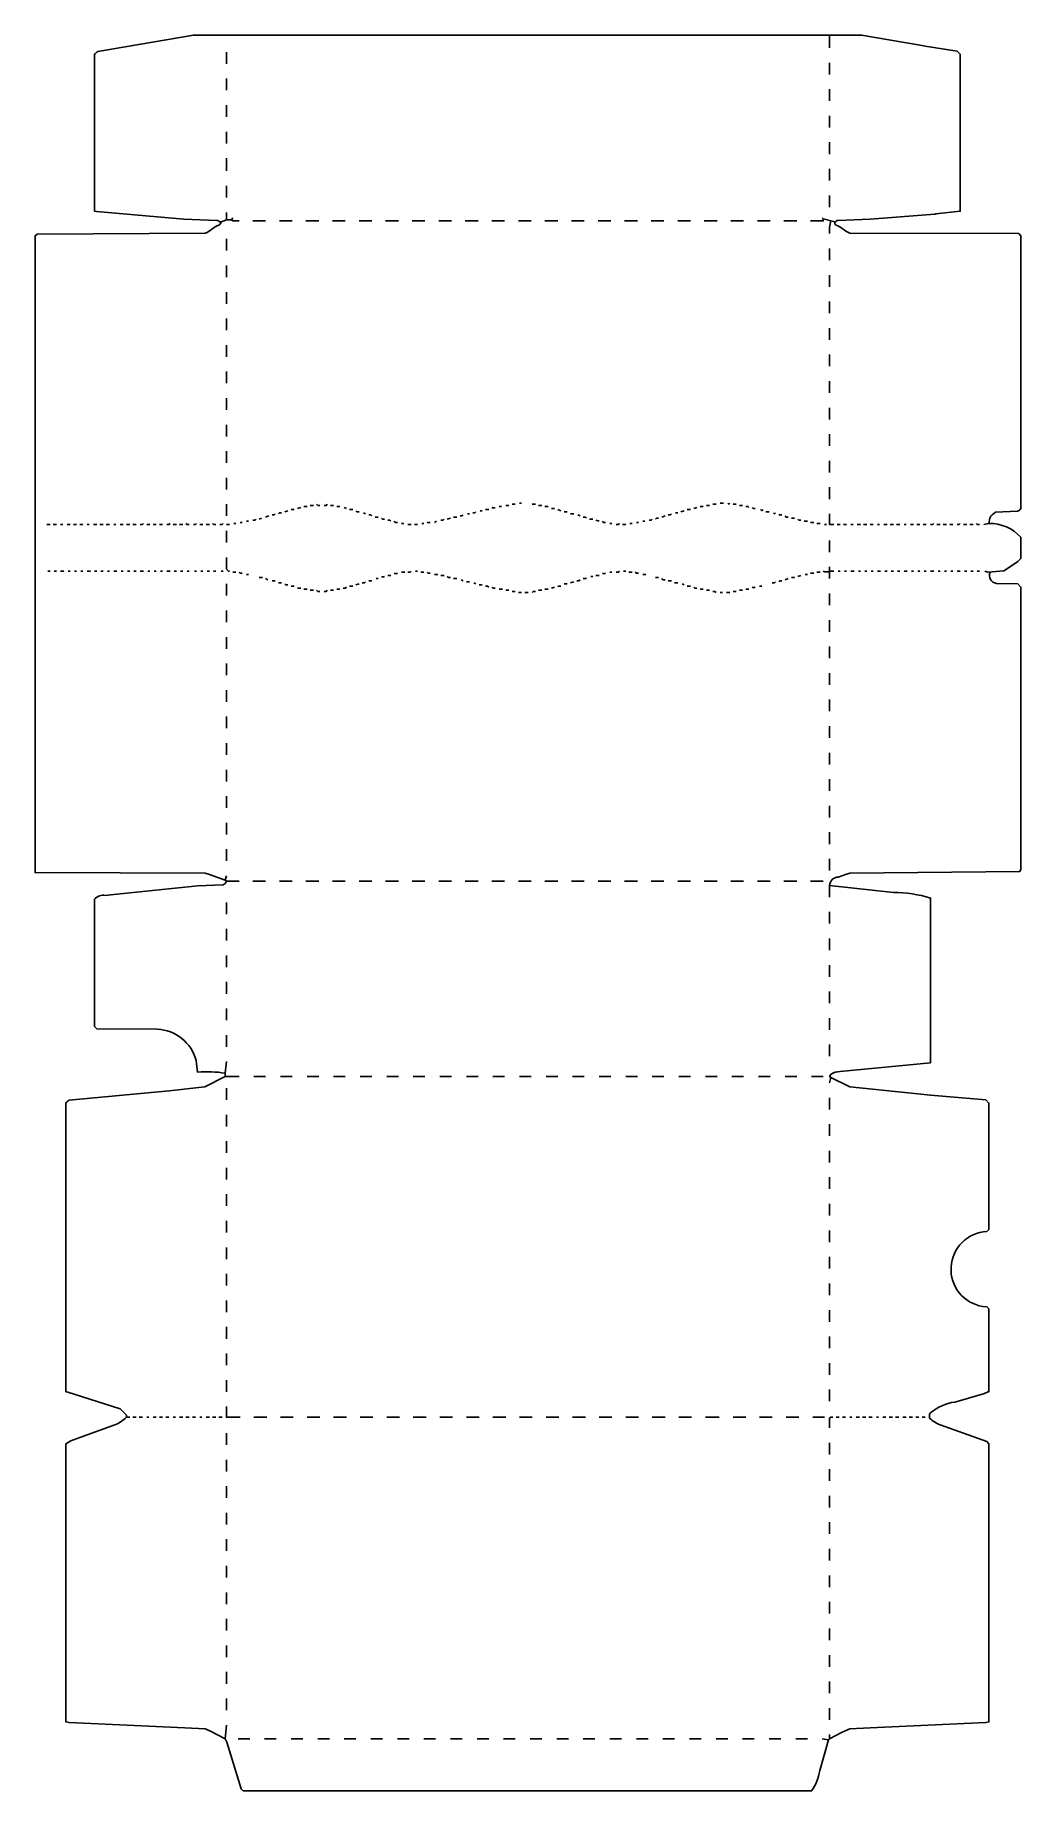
# Model space of a CAD drawing. Extents: x 48 to 976, y 85 to 1739.
import ezdxf

# ---------------------------------------------------------------- set-up
doc = ezdxf.new("R2010")
doc.units = 0
doc.layers.get('0').update_dxf_attribs({"linetype": 'CONTINUOUS'})

msp = doc.modelspace()

# ---------------------------------------------------------------- linework, layer by layer
at = {"color": 250, "linetype": 'CONTINUOUS'}
for points in [[(789, 1567), (790, 1566), (801, 1563, -0.138849), (804.015593, 1564.516632), (833.984407, 1565.483368), (894.962069, 1570.455172), (896.035294, 1570.541176), (919, 1573), (919, 1721), (916, 1724), (885.932432, 1728.594595), (881.067568, 1729.405405), (826, 1739), (197, 1739), (107.076923, 1723.615385, 0.096907), (104, 1721), (104, 1573), (105.9, 1572.7), (187.962069, 1565.544828), (218.984407, 1564.516632, -0.141558), (222, 1563, 0.119352), (227.1, 1564.8), (228, 1565), (233, 1565), (234, 1564), (240, 1564)], [(240, 942), (228, 942), (227, 943), (212.1, 948.3), (207.996914, 949.503125), (48, 950), (48, 1550), (50.003125, 1551.503164), (207.996875, 1552.496836), (209.9, 1553.2), (214, 1556, -0.074103), (221, 1560, 0.205258), (223, 1563)], [(796, 1552, -0.094028), (797, 1564)], [(946, 1279), (946.8, 1284.1, -0.130725), (952.021649, 1289.523711), (972.978351, 1290.476289, 0.111162), (976, 1293), (976, 1550), (974, 1552), (815.003105, 1552.496856, -0.077838), (807.846154, 1556.769231, 0.072242), (802, 1560), (801, 1561), (801, 1563)], [(942, 1234), (945, 1233), (949.037931, 1233.544828), (959.962069, 1234.455172), (971.9, 1242.2), (973, 1243), (976, 1246), (976, 1266, 0.209703), (946, 1279), (941, 1278)], [(796, 927), (796, 938, -0.425823), (804.1, 945.7), (810.9, 948.3), (815.003086, 949.503125), (974.987502, 950.999844), (975.3, 951.9), (976, 953), (976, 1219), (973, 1222), (953.022624, 1222.475113, -0.502066), (947, 1233)], [(227, 761, 0.067265), (201, 762), (199.615385, 772.923077, 0.327033), (162.99153, 802.508767), (106, 803), (104, 805), (104, 925, -0.283686), (114.04878, 928.560976), (121.95122, 929.439024), (201.019169, 937.520767), (224.980831, 938.479233, 0.265654), (228, 942), (227, 943), (228, 947)], [(796, 752), (797, 757), (796, 758), (797, 760, -0.166412), (806.040984, 762.54918), (891, 771), (891, 926, 0.074565), (856.04878, 931.439024), (796, 938)], [(137, 437), (134, 437), (134, 439), (128, 445), (78.8, 460.6), (77, 461), (77, 733, -0.083525), (80.040984, 735.54918), (174.044554, 744.554455), (207.911765, 748.352941), (227, 758), (240, 758)], [(789, 134), (795, 133), (796, 134), (807.9, 140.2), (815.024862, 143.527624), (834.019169, 144.520767), (942.959016, 149.45082), (946, 150), (946, 412), (944, 414), (899.9, 429.8, -0.077654), (890, 436), (890, 440), (891, 441, -0.144183), (913.9, 451.3), (941.911765, 459.352941, -0.127541), (946, 461), (946, 539), (944, 541), (940.076923, 541.384615, -0.899968), (944, 612), (945, 613), (946, 614), (946, 733), (943, 736), (890.959016, 740.54918), (869.955446, 742.554455), (815.088235, 748.352941), (797, 757)], [(227, 134), (213.1, 141.2), (207.975138, 143.527624), (188.980831, 144.520767), (80.040984, 149.45082), (78.9, 149.7), (77, 150), (77, 412, -0.084645), (90.1, 417.8), (123.1, 429.8, 0.09912), (134, 437)], [(228, 147), (227, 134), (228.6, 130.8), (242, 87), (244, 85), (779, 85, 0.114758), (786.7, 104.1), (795, 133), (796, 134), (796, 138)]]:
    msp.add_lwpolyline(points, format="xyb", dxfattribs=at)
for points in [[(796, 1727), (796, 1739)], [(228, 1712), (228, 1723)], [(796, 1702), (796, 1713)], [(228, 1687), (228, 1698)], [(796, 1677), (796, 1688)], [(228, 1662), (228, 1673)], [(796, 1652), (796, 1663)], [(228, 1637), (228, 1648)], [(796, 1627), (796, 1638)], [(228, 1611), (228, 1623)], [(796, 1602), (796, 1613)], [(228, 1586), (228, 1597)], [(796, 1577), (796, 1588)], [(228, 1565), (228, 1572)], [(228, 1536), (228, 1547)], [(228, 1511), (228, 1522)], [(796, 1527), (796, 1538)], [(796, 1502), (796, 1513)], [(228, 1486), (228, 1497)], [(796, 1477), (796, 1488)], [(228, 1461), (228, 1472)], [(796, 1452), (796, 1463)], [(228, 1436), (228, 1447)], [(796, 1427), (796, 1438)], [(228, 1411), (228, 1422)], [(796, 1402), (796, 1413)], [(228, 1386), (228, 1397)], [(796, 1377), (796, 1388)], [(228, 1361), (228, 1372)], [(796, 1352), (796, 1363)], [(228, 1336), (228, 1347)], [(796, 1327), (796, 1338)], [(228, 1311), (228, 1322)], [(796, 1302), (796, 1313)], [(228, 1286), (228, 1297)], [(289, 1292), (292, 1292)], [(301, 1295), (304, 1295)], [(307, 1296), (310, 1296)], [(326, 1296), (329, 1296)], [(332, 1295), (335, 1295)], [(467, 1291), (469, 1291)], [(485, 1295), (487, 1295)], [(491, 1296), (494, 1296)], [(497, 1297), (500, 1297)], [(504, 1298), (506, 1298)], [(516, 1297), (519, 1297)], [(522, 1296), (525, 1296)], [(528, 1295), (531, 1295)], [(662, 1292), (665, 1292)], [(674, 1295), (677, 1295)], [(680, 1296), (683, 1296)], [(693, 1298), (696, 1298)], [(705, 1297), (708, 1297)], [(59, 1278), (62, 1278)], [(72, 1278), (74, 1278)], [(78, 1278), (81, 1278)], [(84, 1278), (87, 1278)], [(97, 1278), (99, 1278)], [(103, 1278), (106, 1278)], [(109, 1278), (112, 1278)], [(122, 1278), (124, 1278)], [(128, 1278), (131, 1278)], [(134, 1278), (137, 1278)], [(153, 1278), (156, 1278)], [(159, 1278), (162, 1278)], [(178, 1278), (181, 1278)], [(184, 1278), (187, 1278)], [(203, 1278), (206, 1278)], [(235, 1279), (237, 1279)], [(241, 1280), (243, 1280)], [(247, 1281), (249, 1281)], [(393, 1279), (395, 1279)], [(412, 1279), (414, 1279)], [(442, 1285), (445, 1285)], [(455, 1288), (457, 1288)], [(546, 1290), (549, 1290)], [(567, 1284), (566, 1285), (564, 1285)], [(589, 1279), (591, 1279)], [(608, 1279), (610, 1279)], [(614, 1280), (616, 1280)], [(620, 1281), (622, 1281)], [(651, 1289), (653, 1289)], [(736, 1290), (739, 1290)], [(748, 1287), (751, 1287)], [(760, 1284), (763, 1284)], [(772, 1281), (775, 1281)], [(800, 1278), (796, 1278), (796, 1288)], [(803, 1278), (806, 1278)], [(816, 1278), (818, 1278)], [(822, 1278), (825, 1278)], [(828, 1278), (831, 1278)], [(841, 1278), (843, 1278)], [(847, 1278), (850, 1278)], [(853, 1278), (856, 1278)], [(866, 1278), (868, 1278)], [(872, 1278), (875, 1278)], [(878, 1278), (881, 1278)], [(897, 1278), (900, 1278)], [(903, 1278), (906, 1278)], [(922, 1278), (925, 1278)], [(228, 1261), (228, 1272)], [(796, 1252), (796, 1263)], [(60, 1234), (62, 1234)], [(66, 1234), (68, 1234)], [(72, 1234), (75, 1234)], [(79, 1234), (81, 1234)], [(85, 1234), (87, 1234)], [(91, 1234), (93, 1234)], [(97, 1234), (100, 1234)], [(104, 1234), (106, 1234)], [(110, 1234), (112, 1234)], [(116, 1234), (118, 1234)], [(122, 1234), (125, 1234)], [(129, 1234), (131, 1234)], [(135, 1234), (137, 1234)], [(141, 1234), (143, 1234)], [(147, 1234), (150, 1234)], [(154, 1234), (156, 1234)], [(160, 1234), (162, 1234)], [(166, 1234), (168, 1234)], [(172, 1234), (175, 1234)], [(179, 1234), (181, 1234)], [(185, 1234), (187, 1234)], [(191, 1234), (193, 1234)], [(198, 1234), (200, 1234)], [(204, 1234), (206, 1234)], [(210, 1234), (212, 1234)], [(216, 1234), (218, 1234)], [(223, 1234), (225, 1234)], [(247, 1231), (249, 1231)], [(259, 1228), (262, 1228)], [(271, 1225), (274, 1225)], [(369, 1227), (371, 1227)], [(393, 1233), (396, 1233)], [(406, 1234), (408, 1234)], [(424, 1231), (427, 1231)], [(430, 1230), (433, 1230)], [(442, 1227), (445, 1227)], [(564, 1227), (567, 1227)], [(571, 1229), (573, 1229)], [(589, 1233), (591, 1233)], [(602, 1234), (604, 1234)], [(620, 1231), (623, 1231)], [(632, 1228), (635, 1228)], [(644, 1225), (647, 1225)], [(760, 1228), (763, 1228)], [(773, 1231), (775, 1231)], [(778, 1232), (781, 1232)], [(796, 1227), (796, 1234), (796, 1238)], [(804, 1234), (806, 1234)], [(810, 1234), (812, 1234)], [(816, 1234), (819, 1234)], [(823, 1234), (825, 1234)], [(829, 1234), (831, 1234)], [(835, 1234), (837, 1234)], [(841, 1234), (844, 1234)], [(848, 1234), (850, 1234)], [(854, 1234), (856, 1234)], [(860, 1234), (862, 1234)], [(866, 1234), (869, 1234)], [(873, 1234), (875, 1234)], [(879, 1234), (881, 1234)], [(885, 1234), (887, 1234)], [(891, 1234), (894, 1234)], [(898, 1234), (900, 1234)], [(904, 1234), (906, 1234)], [(910, 1234), (912, 1234)], [(916, 1234), (919, 1234)], [(923, 1234), (925, 1234)], [(929, 1234), (931, 1234)], [(935, 1234), (937, 1234)], [(228, 1211), (228, 1222)], [(277, 1223), (280, 1223)], [(289, 1220), (292, 1220)], [(301, 1217), (304, 1217)], [(307, 1216), (310, 1216)], [(326, 1216), (329, 1216)], [(332, 1217), (335, 1217)], [(344, 1220), (347, 1220)], [(485, 1217), (488, 1217)], [(491, 1216), (494, 1216)], [(497, 1215), (500, 1215)], [(522, 1216), (525, 1216)], [(528, 1217), (531, 1217)], [(540, 1220), (543, 1220)], [(546, 1222), (549, 1222)], [(662, 1220), (665, 1220)], [(674, 1217), (677, 1217)], [(680, 1216), (683, 1216)], [(693, 1214), (695, 1214)], [(705, 1215), (708, 1215)], [(711, 1216), (714, 1216)], [(730, 1220), (732, 1220)], [(796, 1202), (796, 1213)], [(228, 1186), (228, 1197)], [(796, 1177), (796, 1188)], [(228, 1161), (228, 1172)], [(796, 1152), (796, 1163)], [(228, 1136), (228, 1147)], [(796, 1127), (796, 1138)], [(228, 1111), (228, 1122)], [(796, 1102), (796, 1113)], [(228, 1086), (228, 1097)], [(796, 1077), (796, 1088)], [(228, 1061), (228, 1072)], [(796, 1052), (796, 1063)], [(228, 1036), (228, 1047)], [(796, 1027), (796, 1038)], [(228, 1011), (228, 1022)], [(796, 1002), (796, 1013)], [(228, 986), (228, 997)], [(796, 977), (796, 988)], [(228, 961), (228, 972)], [(796, 952), (796, 963)], [(228, 911), (228, 922)], [(796, 902), (796, 913)], [(228, 886), (228, 897)], [(796, 877), (796, 888)], [(228, 861), (228, 872)], [(796, 852), (796, 863)], [(228, 836), (228, 847)], [(796, 827), (796, 838)], [(228, 811), (228, 822)], [(796, 802), (796, 813)], [(228, 786), (228, 797)], [(796, 777), (796, 788)], [(227, 758), (227, 761), (228, 772)], [(228, 736), (228, 747)], [(254, 758), (265, 758)], [(279, 758), (290, 758)], [(304, 758), (315, 758)], [(329, 758), (340, 758)], [(354, 758), (365, 758)], [(379, 758), (390, 758)], [(404, 758), (415, 758)], [(429, 758), (440, 758)], [(454, 758), (465, 758)], [(479, 758), (490, 758)], [(504, 758), (515, 758)], [(529, 758), (540, 758)], [(554, 758), (565, 758)], [(579, 758), (590, 758)], [(604, 758), (615, 758)], [(629, 758), (640, 758)], [(654, 758), (665, 758)], [(679, 758), (690, 758)], [(704, 758), (715, 758)], [(729, 758), (740, 758)], [(754, 758), (765, 758)], [(779, 758), (790, 758)], [(796, 727), (796, 738)], [(228, 711), (228, 722)], [(796, 702), (796, 713)], [(228, 686), (228, 697)], [(796, 677), (796, 688)], [(228, 661), (228, 672)], [(796, 652), (796, 663)], [(228, 636), (228, 647)], [(796, 627), (796, 638)], [(228, 611), (228, 622)], [(796, 602), (796, 613)], [(228, 586), (228, 597)], [(796, 577), (796, 588)], [(228, 561), (228, 572)], [(796, 552), (796, 563)], [(228, 536), (228, 547)], [(796, 527), (796, 538)], [(228, 511), (228, 522)], [(796, 502), (796, 513)], [(228, 486), (228, 497)], [(796, 477), (796, 488)], [(228, 461), (228, 472)], [(241, 437), (228, 437), (228, 447)], [(796, 452), (796, 463)], [(140, 437), (143, 437)], [(153, 437), (155, 437)], [(159, 437), (162, 437)], [(165, 437), (168, 437)], [(178, 437), (180, 437)], [(184, 437), (187, 437)], [(190, 437), (193, 437)], [(203, 437), (205, 437)], [(209, 437), (212, 437)], [(215, 437), (218, 437)], [(254, 437), (266, 437)], [(279, 437), (291, 437)], [(304, 437), (316, 437)], [(329, 437), (341, 437)], [(354, 437), (366, 437)], [(379, 437), (391, 437)], [(404, 437), (416, 437)], [(429, 437), (441, 437)], [(454, 437), (466, 437)], [(479, 437), (491, 437)], [(504, 437), (516, 437)], [(529, 437), (541, 437)], [(554, 437), (566, 437)], [(579, 437), (591, 437)], [(604, 437), (616, 437)], [(629, 437), (641, 437)], [(654, 437), (666, 437)], [(679, 437), (692, 437)], [(705, 437), (717, 437)], [(730, 437), (742, 437)], [(755, 437), (767, 437)], [(780, 437), (791, 437)], [(796, 427), (796, 436), (797, 437), (799, 437)], [(802, 437), (805, 437)], [(815, 437), (817, 437)], [(821, 437), (824, 437)], [(827, 437), (830, 437)], [(840, 437), (842, 437)], [(846, 437), (849, 437)], [(852, 437), (855, 437)], [(865, 437), (868, 437)], [(871, 437), (874, 437)], [(877, 437), (880, 437)], [(228, 411), (228, 422)], [(228, 386), (228, 397)], [(796, 402), (796, 413)], [(796, 377), (796, 388)], [(228, 361), (228, 372)], [(796, 352), (796, 363)], [(228, 336), (228, 347)], [(796, 327), (796, 338)], [(228, 311), (228, 322)], [(796, 302), (796, 313)], [(228, 286), (228, 297)], [(796, 277), (796, 288)], [(228, 261), (228, 272)], [(796, 252), (796, 263)], [(228, 236), (228, 247)], [(796, 227), (796, 238)], [(228, 211), (228, 222)], [(796, 202), (796, 213)], [(228, 186), (228, 197)], [(796, 177), (796, 188)], [(228, 161), (228, 172)], [(796, 152), (796, 163)], [(239, 134), (250, 134)], [(264, 134), (275, 134)], [(289, 134), (300, 134)], [(314, 134), (325, 134)], [(339, 134), (350, 134)], [(364, 134), (375, 134)], [(389, 134), (400, 134)], [(414, 134), (425, 134)], [(439, 134), (450, 134)], [(464, 134), (475, 134)], [(489, 134), (500, 134)], [(514, 134), (525, 134)], [(539, 134), (550, 134)], [(564, 134), (575, 134)], [(589, 134), (600, 134)], [(614, 134), (625, 134)], [(639, 134), (650, 134)], [(664, 134), (675, 134)], [(689, 134), (700, 134)], [(714, 134), (725, 134)], [(739, 134), (750, 134)], [(764, 134), (775, 134)]]:
    msp.add_lwpolyline(points, dxfattribs=at)
at = {"color": 251, "linetype": 'CONTINUOUS'}
for points in [[(233, 1565), (234, 1567)], [(253, 1564), (265, 1564)], [(278, 1564), (290, 1564)], [(303, 1564), (315, 1564)], [(328, 1564), (340, 1564)], [(353, 1564), (365, 1564)], [(378, 1564), (390, 1564)], [(403, 1564), (415, 1564)], [(428, 1564), (440, 1564)], [(453, 1564), (465, 1564)], [(478, 1564), (490, 1564)], [(503, 1564), (515, 1564)], [(528, 1564), (540, 1564)], [(553, 1564), (565, 1564)], [(578, 1564), (590, 1564)], [(603, 1564), (615, 1564)], [(628, 1564), (640, 1564)], [(653, 1564), (665, 1564)], [(678, 1564), (690, 1564)], [(703, 1564), (715, 1564)], [(728, 1564), (740, 1564)], [(753, 1564), (765, 1564)], [(778, 1564), (790, 1564), (790, 1566)], [(295, 1293), (298, 1294)], [(341, 1293), (339, 1294)], [(353, 1290), (351, 1290), (350, 1291)], [(472, 1292), (475, 1292)], [(534, 1293), (537, 1293)], [(543, 1291), (540, 1292)], [(668, 1293), (671, 1294)], [(700, 1298), (701, 1297), (702, 1298)], [(726, 1293), (724, 1293), (723, 1294)], [(731, 1292), (732, 1291), (733, 1292)], [(253, 1282), (255, 1282), (256, 1283)], [(259, 1283), (261, 1284)], [(265, 1285), (268, 1286)], [(359, 1288), (357, 1289)], [(377, 1283), (375, 1283), (374, 1284)], [(389, 1280), (387, 1280), (386, 1281)], [(424, 1280), (426, 1281)], [(552, 1288), (555, 1288)], [(570, 1283), (573, 1283)], [(579, 1281), (576, 1282)], [(585, 1280), (583, 1280), (582, 1281)], [(626, 1282), (628, 1282), (629, 1283)], [(743, 1289), (744, 1288), (745, 1289)], [(769, 1282), (767, 1282), (766, 1283)], [(791, 1278), (793, 1278)], [(267, 1226), (265, 1227)], [(420, 1232), (418, 1232), (417, 1233)], [(439, 1228), (437, 1228), (436, 1229)], [(451, 1225), (449, 1226)], [(552, 1223), (555, 1224)], [(742, 1223), (744, 1223), (745, 1224)], [(295, 1218), (298, 1218)], [(338, 1218), (340, 1218), (341, 1219)], [(350, 1221), (353, 1222)], [(463, 1222), (461, 1223)], [(481, 1218), (479, 1218), (478, 1219)], [(503, 1214), (506, 1214)], [(534, 1218), (537, 1219)], [(659, 1221), (657, 1222)], [(699, 1214), (702, 1214)], [(717, 1217), (720, 1217)], [(253, 942), (265, 942)], [(278, 942), (290, 942)], [(303, 942), (315, 942)], [(328, 942), (340, 942)], [(353, 942), (365, 942)], [(378, 942), (390, 942)], [(403, 942), (415, 942)], [(428, 942), (440, 942)], [(453, 942), (465, 942)], [(478, 942), (490, 942)], [(503, 942), (515, 942)], [(528, 942), (540, 942)], [(553, 942), (565, 942)], [(578, 942), (590, 942)], [(603, 942), (615, 942)], [(628, 942), (640, 942)], [(653, 942), (665, 942)], [(678, 942), (690, 942)], [(703, 942), (715, 942)], [(728, 942), (740, 942)], [(753, 942), (765, 942)], [(778, 942), (790, 942)]]:
    msp.add_lwpolyline(points, dxfattribs=at)
at = {"color": 37, "linetype": 'CONTINUOUS'}
for points in [[(283, 1290), (286, 1291)], [(65, 1278), (68, 1278)], [(90, 1278), (93, 1278)], [(115, 1278), (118, 1278)], [(140, 1278), (143, 1278)], [(165, 1278), (168, 1278)], [(228, 1278), (231, 1278)], [(368, 1285), (371, 1285)], [(436, 1283), (439, 1284)], [(460, 1289), (462, 1289), (463, 1290)], [(638, 1285), (641, 1286)], [(809, 1278), (812, 1278)], [(834, 1278), (837, 1278)], [(859, 1278), (862, 1278)], [(884, 1278), (887, 1278)], [(909, 1278), (912, 1278)], [(243, 1232), (241, 1232), (240, 1233)], [(356, 1223), (358, 1223), (359, 1224)], [(558, 1225), (560, 1225), (561, 1226)], [(576, 1230), (579, 1230)], [(616, 1232), (614, 1232), (613, 1233)], [(641, 1226), (639, 1226), (638, 1227)], [(754, 1226), (757, 1227)], [(466, 1221), (469, 1221)], [(509, 1214), (512, 1214)]]:
    msp.add_lwpolyline(points, dxfattribs=at)
at = {"color": 252, "linetype": 'CONTINUOUS'}
for points in [[(316, 1296), (314, 1296), (313, 1297)], [(320, 1296), (322, 1296), (323, 1297)], [(399, 1278), (402, 1278)], [(595, 1278), (597, 1278), (598, 1279)], [(399, 1233), (401, 1233), (402, 1234)], [(595, 1233), (597, 1233), (598, 1234)], [(316, 1215), (314, 1215), (313, 1216)], [(320, 1215), (322, 1215), (323, 1216)]]:
    msp.add_lwpolyline(points, dxfattribs=at)
at = {"color": 197, "linetype": 'CONTINUOUS'}
for points in [[(344, 1292), (347, 1292)], [(656, 1290), (659, 1291)], [(686, 1297), (689, 1297)], [(601, 1278), (604, 1278)], [(757, 1285), (755, 1285), (754, 1286)], [(784, 1279), (787, 1279)], [(380, 1230), (383, 1230)], [(286, 1221), (284, 1221), (283, 1222)], [(671, 1218), (669, 1218), (668, 1219)], [(883, 437), (886, 437)]]:
    msp.add_lwpolyline(points, dxfattribs=at)
at = {"color": 251, "linetype": 'CONTINUOUS'}
for points in [[(478, 1294, 0.258429), (481, 1294)], [(417, 1280, 0.258429), (420, 1280)], [(374, 1229, 0.258429), (377, 1229)], [(386, 1232, 0.258429), (389, 1232)], [(582, 1232, 0.258429), (585, 1232)], [(723, 1219, 0.258429), (726, 1219)]]:
    msp.add_lwpolyline(points, format="xyb", dxfattribs=at)
at = {"color": 27, "linetype": 'CONTINUOUS'}
for points in [[(711, 1296), (714, 1296)], [(720, 1294), (719, 1295), (717, 1295)], [(193, 1278), (191, 1278), (190, 1279)], [(209, 1278), (212, 1278)], [(218, 1278), (216, 1278), (215, 1279)], [(365, 1286), (364, 1287), (362, 1287)], [(383, 1281), (382, 1282), (380, 1282)], [(430, 1282), (432, 1282), (433, 1283)], [(448, 1286), (450, 1286), (451, 1287)], [(644, 1287), (646, 1287), (647, 1288)], [(778, 1280), (781, 1280)], [(928, 1278), (931, 1278)], [(937, 1278), (935, 1278), (934, 1279)], [(234, 1233), (237, 1233)], [(362, 1225), (365, 1225)], [(454, 1224), (457, 1224)], [(607, 1233), (610, 1233)], [(784, 1233), (787, 1233)], [(475, 1219), (474, 1220), (472, 1220)], [(650, 1223), (653, 1223)], [(689, 1214), (688, 1215), (686, 1215)], [(146, 437), (149, 437)], [(171, 437), (174, 437)], [(196, 437), (199, 437)], [(221, 437), (224, 437)], [(808, 437), (811, 437)], [(833, 437), (836, 437)], [(858, 437), (861, 437)]]:
    msp.add_lwpolyline(points, dxfattribs=at)
at = {"color": 237, "linetype": 'CONTINUOUS'}
for points in [[(147, 1278), (149, 1278), (150, 1279)], [(172, 1278), (174, 1278), (175, 1279)], [(197, 1278), (199, 1278), (200, 1279)], [(222, 1278), (224, 1278), (225, 1279)], [(271, 1287), (273, 1287), (274, 1288)], [(277, 1288), (278, 1289), (280, 1289)], [(405, 1278), (408, 1278)], [(561, 1286), (559, 1287)], [(632, 1283), (633, 1284), (635, 1284)], [(891, 1278), (893, 1278), (894, 1279)], [(916, 1278), (918, 1278), (919, 1279)], [(411, 1233), (414, 1233)], [(748, 1224), (749, 1225), (751, 1225)], [(766, 1229), (769, 1230)], [(516, 1214), (517, 1215), (519, 1215)]]:
    msp.add_lwpolyline(points, dxfattribs=at)
at = {"color": 247, "linetype": 'CONTINUOUS'}
msp.add_lwpolyline([(231, 1234), (230, 1234), (228, 1236), (228, 1247)], dxfattribs=at)
at = {"color": 37, "linetype": 'CONTINUOUS'}
msp.add_lwpolyline([(790, 1234, 0.215618), (796, 1234), (800, 1234)], format="xyb", dxfattribs=at)

doc.saveas('drawing.dxf')
